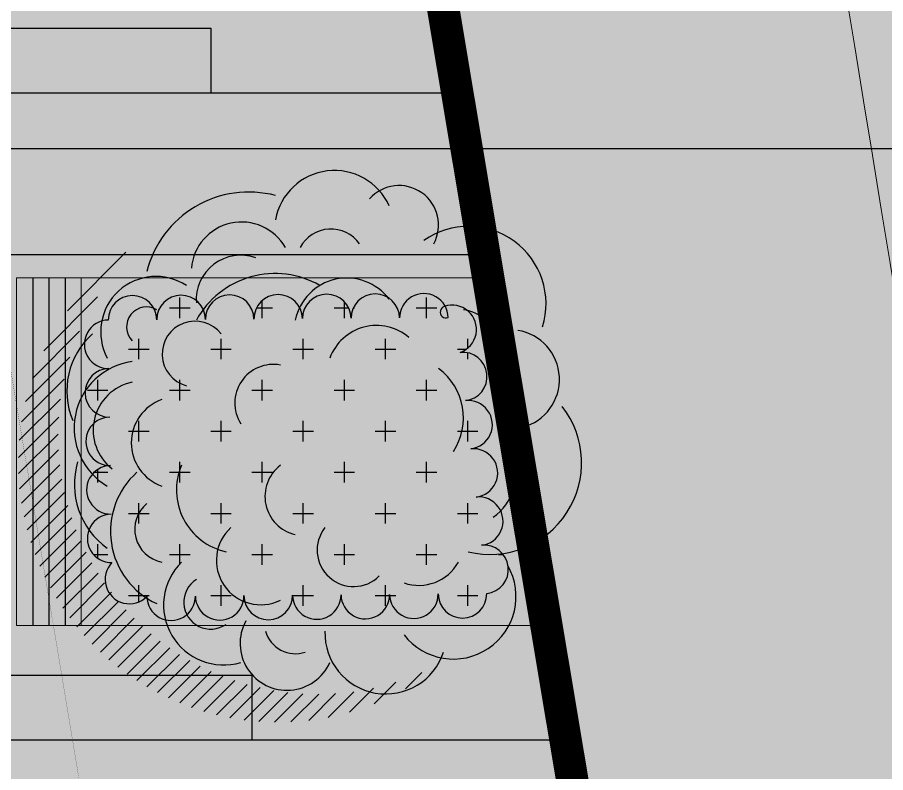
# Model space of a CAD drawing. Header units: millimetres. Extents: x -223175 to 287756, y -120611 to 352956.
# Drawn here: x 169180 to 174545, y 275573 to 280242 of the extents above; entities that cross this region are included whole.
import ezdxf

# ---------------------------------------------------------------- set-up
doc = ezdxf.new("R2010")
doc.units = ezdxf.units.MM
doc.header["$LTSCALE"] = 50
for name, pattern in [('XREF 평면도$0$CEN', [62, 60, -1, 0, -1]), ('XREF 평면도$0$DASHEDX2', [38.099999999999994, 25.4, -12.7]), ('XREF 평면도$0$PHANTOM', [25, 20, -1, 1, -1, 1, -1])]:
    doc.linetypes.add(name, pattern=pattern)
for name, color, linetype in [('I-SOLID(제외영역)', 253, 'Continuous'), ('XREF 평면도$0$0-조경ha', 251, 'Continuous'), ('XREF 평면도$0$_관목_Out', 8, 'Continuous'), ('XREF 평면도$0$_관목_Plant', 42, 'Continuous'), ('XREF 평면도$0$_교목_Plant', 7, 'Continuous'), ('XREF 평면도$0$CEN', 1, 'XREF 평면도$0$CEN'), ('XREF 평면도$0$F_HAT', 8, 'Continuous'), ('XREF 평면도$0$SITE', 1, 'XREF 평면도$0$PHANTOM'), ('XREF 평면도$0$tc-2', 252, 'Continuous'), ('XREF 평면도$0$tc-s', 7, 'Continuous'), ('XREF 평면도$0$건축한계선', 2, 'XREF 평면도$0$DASHEDX2')]:
    doc.layers.add(name, color=color, linetype=linetype)
for name, color, linetype, lineweight in [('XREF 평면도$0$0-조경pl', 6, 'Continuous', 0), ('XREF 평면도$0$0개선도로', 7, 'Continuous', 0), ('XREF 평면도$0$▶노면표시 - 차선(흰색)', 7, 'Continuous', 9)]:
    doc.layers.add(name, color=color, linetype=linetype, lineweight=lineweight)

# ---------------------------------------------------------------- blocks, each defined once
blk = doc.blocks.new('XREF 평면도$0$TL000068_1')
at = {"layer": 'XREF 평면도$0$tc-s'}
h = blk.add_hatch(dxfattribs=at)
h.set_pattern_fill('ANSI31', color=256, scale=0.007, angle=90, style=0)
h.set_pattern_definition([(135, (-78.90459501902212, 52.4047733536201), (-0.01571544821187102, -0.01571544821187101), [])])
edge = h.paths.add_edge_path()
edge.add_arc((0.04105635079858416, -0.1621069705507239), 0.50135468435855, 209.8451286557783, 40.61256823045627)
edge.add_arc((-0.01321289162953576, -0.08525759167298474), 0.50135468435855, 220.6125682304563, 29.84512865577841, ccw=False)
at = {"color": 0}
for centre, radius, start, end in [((0.04126596937337013, 0.2473609549869309), 0.1769033892969184, 346.3015873750562, 127.9370226554635), ((-0.119921998725232, 0.2856427491769011), 0.09579916617207945, 15.03719734810032, 170.8059841395351), ((-0.2659376614942914, 0.2058617637575537), 0.1496791038853234, 72.59783825241553, 215.2218537739873), ((0.2995178452979133, 0.1768239126558058), 0.1207878064951544, 307.7690162233002, 119.5953548920818), ((0.3702094878912874, 0.04606355492970238), 0.1175395205720274, 268.3456964579732, 71.80761159727265), ((-0.4181414191739634, 0.07179469075518341), 0.07620605211979657, 61.2889349772802, 228.7430707916799), ((-0.4074812128624501, -0.05294421037442021), 0.1158506326353418, 114.2325708236287, 259.6452990917887), ((0.3900372711900388, -0.1446066477093098), 0.09058995320442637, 241.4709903404257, 65.95299387615405), ((0.3504766927830758, -0.1287156419731161), 0.0595732487872761, 285.9189036755191, 18.69620733731805), ((-0.3265130930163025, -0.2322665992197415), 0.09730953049071418, 119.7847292273827, 265.1379386636422), ((-0.2792681590931636, -0.2186102800133938), 0.202518878189032, 165.208894013945, 256.053300595842), ((-0.2735908650961676, -0.2337448638737385), 0.08611834000358401, 160.5723700215461, 273.7596949956284), ((0.3158353460762271, -0.2669655522605296), 0.1159758308142013, 224.5471956588518, 16.64523818704474), ((0.3105629421347373, -0.2918538566974291), 0.05203567592959566, 212.3242603320891, 34.48841469364486), ((-0.2117765560601867, -0.3973239236166535), 0.1070135756341195, 146.8299787883204, 298.303489899774), ((-0.2211721148001118, -0.4157248224820194), 0.03876493432886919, 149.5216477170876, 313.5871163320037), ((0.1739073861767508, -0.3320365913187686), 0.1534507985868115, 221.7692870860714, 335.3393969299247), ((0.1695699289079755, -0.3737990979007861), 0.0648710008008987, 219.6109414306705, 348.6961082821482), ((-0.02579710876901231, -0.4259155042328473), 0.129796652247124, 187.9213749217364, 329.6271875254417), ((-0.02204224371465102, -0.4248403884285779), 0.09415229828098928, 191.6192407459208, 322.6233354304329), ((0.0828445891488343, -0.4032935436717651), 0.1518810208985695, 253.3841287381914, 324.4756405123019), ((-0.09756092747969092, -0.4223897658322073), 0.1473740610831422, 221.575532200849, 292.6670439766833)]:
    blk.add_arc(centre, radius, start, end, dxfattribs=at)
at = {"layer": 'XREF 평면도$0$tc-2'}
for centre, radius, start, end in [((0.07118674568616257, 0.2045552596445361), 0.08951124968877143, 32.92540397237933, 120.2819031425741), ((-0.1612830251456501, 0.1804149759390441), 0.09457714808564936, 50.32486390528934, 170.5642262483346), ((-0.04544639093958835, 0.07648190847422143), 0.1194550019404595, 57.13994507930517, 143.1153100614912), ((0.1906915452868532, 0.1099871350797059), 0.08740786074213887, 340.8702265460283, 60.91392328388412), ((-0.1278129281659233, 0.02848498818084977), 0.09627804000434943, 139.5951462314393, 249.8130744065866), ((-0.2138015818059387, -0.02899697638540033), 0.1018513969758462, 126.6684779251737, 258.2541899659593), ((0.2097966193700529, -0.01593686427995067), 0.07046559819170292, 231.9504511440453, 44.67024517837478), ((-0.3432323286929488, -0.05984017369891603), 0.06722699322465031, 124.7303738158898, 241.944581821814), ((-0.1500518336293055, -0.1673265301925255), 0.1742079687639757, 150.2853854266277, 240.9902399202377), ((0.1062042584448761, -0.1117435263241475), 0.07545823495058117, 217.194725605986, 347.0017875512827), ((-0.07417502717592583, -0.1707123058532432), 0.07470154399933687, 169.7034853108689, 302.4572715353951), ((0.2298416767730203, -0.1952813798071418), 0.08568736357333508, 222.2015704589506, 26.26703907327272), ((0.09383214120632033, -0.235795950977348), 0.1222332212403395, 247.0119664505081, 347.4341500613255), ((-0.1689227330066672, -0.3221906281051758), 0.0635414663799901, 127.7326980484686, 344.871401154823), ((0.002664359535145877, -0.3567116481009123), 0.08867912917296963, 199.6380275565874, 340.3619724434126)]:
    blk.add_arc(centre, radius, start, end, dxfattribs=at)
blk = doc.blocks.new('XREF 평면도$0$1층조경')
at = {"layer": 'XREF 평면도$0$_관목_Plant'}
h = blk.add_hatch(dxfattribs=at)
h.set_pattern_fill('CROSS', color=256, scale=40, style=0)
h.set_pattern_definition([(0, (-71433.12732968, -101284.6750451057), (254, 254), [127, -381]), (90, (-71369.62732968, -101348.1750451057), (-254, 254), [127, -381])])
edge = h.paths.add_edge_path()
edge.add_arc((100258.4914139276, 176999.7574897819), 150.0000000000059, 0.4060777633021618, 180.4060777633022)
edge.add_arc((99958.4989485691, 176997.6312893856), 150.0000000000059, 0.4060777633021618, 180.4060777633022)
edge.add_arc((99658.50648321059, 176995.5050889893), 150.0000000000059, 0.4060777633021618, 180.4060777633022)
edge.add_arc((99358.51401785207, 176993.3788885931), 150.0000000000059, 0.4060777633021618, 180.4060777633022)
edge.add_arc((99058.52155249355, 176991.2526881968), 150.0000000000059, 0.4060777633021618, 180.4060777633022)
edge.add_arc((98758.52908713503, 176989.1264878005), 150.0000000000059, 0.4060777633021618, 180.4060777633022)
edge.add_arc((98458.53662177651, 176987.0002874042), 150.0000000000059, 0.4060777633021618, 180.4060777633022)
edge.add_arc((98310.8604961388, 176835.9551312683), 150.0000000000004, 90.88625095015041, 270.8862509501504)
edge.add_arc((98315.50071022191, 176535.9910193928), 150.0000000000004, 90.88625095015041, 270.8862509501504)
edge.add_arc((98320.14092430501, 176236.0269075173), 150.0000000000004, 90.88625095015041, 270.8862509501504)
edge.add_arc((98324.78113838812, 175936.0627956418), 150.0000000000004, 90.88625095015041, 270.8862509501504)
edge.add_arc((98329.42135247122, 175636.0986837663), 150.0000000000004, 90.88625095015041, 270.8862509501504)
edge.add_arc((98439.46347036092, 175381.7328724888), 150.0000000000039, 135.9016829890796, 315.9016829890796)
edge.add_arc((98697.18014603065, 175278.6142357441), 149.9999999999977, 180.4832454365871, 0.4832454365871101)
edge.add_arc((98997.16947567381, 175281.1444729345), 149.9999999999977, 180.4832454365871, 0.4832454365871101)
edge.add_arc((99297.15880531698, 175283.6747101248), 149.9999999999977, 180.4832454365871, 0.4832454365871101)
edge.add_arc((99597.14813496015, 175286.2049473151), 149.9999999999977, 180.4832454365871, 0.4832454365871101)
edge.add_arc((99897.13746460332, 175288.7351845054), 149.9999999999977, 180.4832454365871, 0.4832454365871101)
edge.add_arc((100197.1267942465, 175291.2654216957), 149.9999999999977, 180.4832454365871, 0.4832454365871101)
edge.add_arc((100497.1161238897, 175293.795658886), 149.9999999999977, 180.4832454365871, 0.4832454365871101)
edge.add_arc((100630.6409033616, 175444.1538453166), 150.0000000000098, 276.3037425186834, 96.30374251868334)
edge.add_arc((100597.7011326623, 175742.3399809874), 150.0000000000098, 276.3037425186834, 96.30374251868334)
edge.add_arc((100564.7613619631, 176040.5261166582), 150.0000000000098, 276.3037425186834, 96.30374251868334)
edge.add_arc((100531.8215912638, 176338.712252329), 150.0000000000098, 276.3037425186834, 96.30374251868334)
edge.add_arc((100498.8818205645, 176636.8983879998), 150.0000000000098, 276.3037425186834, 96.30374251868334)
edge.add_arc((100433.6046404383, 176927.828855616), 149.9999999999938, 288.9887178331199, 108.98871783312)
edge.add_arc((100396.6424961343, 177035.2434226885), 36.40383223495613, 108.9887178331236, 288.9887178331235)
at = {"layer": 'XREF 평면도$0$0-조경ha'}
for p, q in [((97841.78644646946, 177247.0173576669), (97841.78644646946, 175097.0173576669)), ((97941.78644646946, 177247.0173576669), (97941.78644646946, 175097.0173576669)), ((98041.78644646946, 177247.0173576669), (98041.78644646946, 175097.0173576669))]:
    blk.add_line(p, q, dxfattribs=at)
for points in [[(95951.78644921543, 178390.9513404896), (95951.78644921543, 178790.9513404896), (98942.76411051571, 178790.9513404896), (98942.76411051574, 178390.9513404896)], [(94741.37440850708, 178390.9513404896), (100434.0496393291, 178390.9513404896)], [(94741.37440850708, 177390.9513404896), (100597.0719324076, 177390.9513404896)], [(95951.37440850708, 174390.9513404896), (95951.37440850708, 174790.9513404896), (99196.44358434819, 174790.9513404896), (99196.44358434819, 174390.9513404896)], [(94741.37440850708, 174390.9513404896), (101096.1266798537, 174390.9513404896)]]:
    blk.add_lwpolyline(points, dxfattribs=at)
at = {"layer": 'XREF 평면도$0$0-조경pl'}
blk.add_line((98141.78644646946, 177247.0173576669), (98141.78644646946, 175097.0173576669), dxfattribs=at)
blk.add_lwpolyline([(100977.3222015071, 175097.0173576669), (97741.78644646946, 175097.0173576669), (97741.78644646946, 177247.0173576669), (100620.6733185436, 177247.0173576669, 0.0008711697566215922)], format="xyb", close=True, dxfattribs=at)
at = {"layer": 'XREF 평면도$0$_관목_Out'}
blk.add_lwpolyline([(100408.4876466069, 177000.82058998, 0.9999999999999999), (100108.4951812484, 176998.6943895837, 0.9999999999999999), (99808.50271588984, 176996.5681891875, 0.9999999999999999), (99508.51025053133, 176994.4419887912, 0.9999999999999999), (99208.51778517281, 176992.3157883949, 0.9999999999999999), (98908.52531981429, 176990.1895879986, 0.9999999999999999), (98608.53285445577, 176988.0633876024, 0.9999999999999999), (98308.54038909725, 176985.9371872061, 0.9999999999999999), (98308.54038909725, 176985.9371872061, 0.9999999999999999), (98313.18060318036, 176685.9730753306, 0.9999999999999999), (98317.82081726346, 176386.0089634551, 0.9999999999999999), (98322.46103134657, 176086.0448515796, 0.9999999999999999), (98327.10124542967, 175786.080739704, 0.9999999999999999), (98331.74145951278, 175486.1166278285, 0.9999999999999999), (98331.74145951278, 175486.1166278285, 0.9999999999999999), (98547.18548120906, 175277.349117149, 0.9999999999999999), (98547.18548120906, 175277.349117149, 0.9999999999999999), (98847.17481085223, 175279.8793543393, 0.9999999999999999), (99147.1641404954, 175282.4095915296, 0.9999999999999999), (99447.15347013857, 175284.9398287199, 0.9999999999999999), (99747.14279978174, 175287.4700659102, 0.9999999999999999), (100047.1321294249, 175290.0003031005, 0.9999999999999999), (100347.1214590681, 175292.5305402908, 0.9999999999999999), (100647.1107887112, 175295.0607774812, 0.9999999999999999), (100647.1107887112, 175295.0607774812, 0.9999999999999999), (100614.171018012, 175593.246913152, 0.9999999999999999), (100581.2312473127, 175891.4330488228, 0.9999999999999999), (100548.2914766134, 176189.6191844936, 0.9999999999999999), (100515.3517059141, 176487.8053201644, 0.9999999999999999), (100482.4119352149, 176785.9914558352, 0.9999999999999999), (100482.4119352149, 176785.9914558352, 0.9999999999999999), (100384.7973456617, 177069.6662553969, 0.9999999999999999)], format="xyb", close=True, dxfattribs=at)
at = {"layer": 'XREF 평면도$0$_교목_Plant', "xscale": 3200, "yscale": 3200, "zscale": 3200, "rotation": 270}
blk.add_blockref('XREF 평면도$0$TL000068_1', (99875.82623746448, 176235.4014356837), dxfattribs=at)

msp = doc.modelspace()

# ---------------------------------------------------------------- hatches: boundary and pattern name
at = {"layer": 'I-SOLID(제외영역)', "ltscale": 0.5}
h = msp.add_hatch(color=253, dxfattribs=at)
h.dxf.hatch_style = 1
h.paths.add_polyline_path([(107817.9931809666, 312724.6808798617), (107817.9931809666, 244617.060248098), (184614.5896010123, 244617.060248098), (184614.5896010123, 312724.6808798617)])
h.paths.add_polyline_path([(143274.9137761497, 271631.6924027729), (140474.9137761494, 271631.6924027729), (140474.9137761494, 278831.6924027727), (143274.9137761494, 278831.6924027726), (143274.9137761494, 284356.692402773), (147974.9137761494, 284356.692402773), (147974.9137761494, 283111.6924027727), (148824.9137761494, 283111.6924027727), (148824.9137761494, 278581.6924027727), (146104.9137761494, 278581.6924027726), (146104.9137761494, 278331.6924027728), (154149.9137761494, 278331.6924027727), (154149.9137761494, 276381.6924027727), (166174.9137761494, 276381.6924027727), (166174.9137761494, 273881.6924027727), (154149.9137761494, 273881.6924027727), (154149.9137761494, 272131.6924027727), (145764.9137761494, 272131.6924027727), (145764.9137761494, 271881.6924027731), (148624.9137761494, 271881.6924027731), (148574.9137761494, 271756.6924027731), (148574.9137761494, 267351.6924027729), (147974.9137761494, 267351.6924027729), (147974.9137761494, 266231.6924027729), (145564.9137761494, 266231.6924027727), (145564.9137761495, 265981.6924027728), (143274.9137761498, 265981.6924027728), (143274.9137761498, 266231.6924027728)], flags=16)
h.paths.add_polyline_path([(132374.9137761494, 271631.6924027727), (137044.9137761497, 271631.6924027728), (137044.9137761497, 270991.6924027727), (137274.9137761497, 270991.6924027727), (137274.9137761497, 269231.6924027726), (138074.9137761495, 269231.6924027727), (138074.9137761495, 265981.6924027727), (133724.9137761494, 265981.6924027727), (133724.9137761493, 269031.6924027718), (132374.9137761494, 269031.6924027723)], flags=16)
at = {"layer": 'XREF 평면도$0$F_HAT', "ltscale": 10}
h = msp.add_hatch(dxfattribs=at)
h.set_pattern_fill('EARTH', color=256, scale=200, style=0)
h.set_pattern_definition([(0, (-162118.8283971961, 210702.1300616698), (1270, 1270), [1270, -1270]), (0, (-162118.8283971961, 211178.3800616698), (1270, 1270), [1270, -1270]), (0, (-162118.8283971961, 211654.6300616698), (1270, 1270), [1270, -1270]), (90, (-161960.0783971961, 211813.3800616698), (-1270, 1270), [1270, -1270]), (90, (-161483.8283971961, 211813.3800616698), (-1270, 1270), [1270, -1270]), (90, (-161007.5783971961, 211813.3800616698), (-1270, 1270), [1270, -1270])])
edge = h.paths.add_edge_path()
edge.add_arc((122303.7167860108, 296707.3662767248), 6000, 90, 180, ccw=False)
edge.add_line((122303.7167860108, 302707.3662767248), (165827.6734481711, 302707.3662768995))
edge.add_arc((165827.6734482484, 296707.3662770229), 5999.999999883597, 7.600091366015192, 90.00000000083378, ccw=False)
edge.add_line((171774.9654242533, 297500.9141023295), (172788.1156849206, 290234.607254821))
edge.add_line((172788.1156849103, 290234.6072548168), (178227.6237120164, 258587.7343437966))
edge.add_line((178227.6237120169, 258587.7343437957), (179127.1937750644, 254142.400117728))
edge.add_arc((169203.4194788771, 252731.0009857999), 10023.63924885768, 270.05453157717363, 8.094549773111623, ccw=False)
edge.add_line((169212.9595319169, 242707.366276844), (169212.9595319169, 242607.3662768841))
edge.add_line((169212.9595319169, 242607.3662768841), (122303.7167860206, 242607.3662768841))
edge.add_line((122303.7167860108, 247707.366276844), (122303.7167860108, 242707.3662769022))
edge.add_arc((122303.7167860704, 248707.3662769632), 6000.000000058206, 180.0000000005558, 269.9999999994442, ccw=False)
edge.add_line((116303.7167860108, 248707.3662769036), (116309.7335631988, 266200.3280757564))
edge.add_arc((122288.1992605465, 266344.9107585686), 5980.213729170319, 125.63845409563899, 181.3853659966144, ccw=False)
edge.add_line((118803.716785981, 271205.089575349), (118803.716785981, 254450.0069640634))
edge.add_line((118803.716785981, 254450.0069640564), (123023.584090385, 250204.7065257431))
edge.add_line((123023.5840903955, 250204.7065257417), (171064.5974098482, 250204.7065257417))
edge.add_line((171064.5974098282, 250204.7065257417), (176114.589601026, 256405.3162356928))
edge.add_line((176114.5896010237, 256405.31623569), (169292.7738920514, 297201.4016150093))
edge.add_line((169292.7738920586, 297201.4016150223), (165913.8507569766, 300207.3662769125))
edge.add_line((165913.8507569866, 300207.3662769037), (123023.5840903904, 300226.163225969))
edge.add_line((123023.5840903955, 300226.1632259773), (118808.5174051997, 295969.5262090258))
edge.add_line((118808.5174051957, 295969.5262090253), (118803.7167860166, 279258.2952303645))
edge.add_arc((122339.6838759916, 284163.5339257406), 6046.852893878503, 183.4384946760069, 234.2138533772293, ccw=False)
edge.add_line((116303.7167860108, 283800.8616096514), (116303.7167860108, 296707.3662767244))

# ---------------------------------------------------------------- linework, layer by layer
at = {"layer": 'XREF 평면도$0$0개선도로'}
msp.add_lwpolyline([(179743.6304876643, 254867.7989239531, -0.01742723746272038), (172518.3769212501, 297600.1075805115)], format="xyb", dxfattribs=at)
msp.add_arc((788955.1902590233, 379851.3396904158), 622650.0000173707, 187.6000913680903, 191.5937157227375, dxfattribs=at)
at = {"layer": 'XREF 평면도$0$CEN', "color": 1, "ltscale": 300}
msp.add_line((113279.1227409993, 279431.6924027727), (181614.5896010123, 279431.6924027727), dxfattribs=at)
at = {"layer": 'XREF 평면도$0$SITE', "color": 1, "ltscale": 300, "const_width": 200}
msp.add_lwpolyline([(123023.5840903692, 300226.1632259493), (118779.1227409993, 295981.701877534), (118779.1227409993, 254449.167874157), (123023.5840903692, 250204.7065257417), (171064.597409828, 250204.7065257417), (176114.5896010124, 256405.3162356853, -0.01656545676904839), (169283.2711018458, 297268.2215783797), (165920.9421103806, 300226.1632259493)], format="xyb", close=True, dxfattribs=at)
at = {"layer": 'XREF 평면도$0$▶노면표시 - 차선(흰색)', "linetype": 'XREF 평면도$0$DASHEDX2', "ltscale": 30, "flags": 128}
msp.add_lwpolyline([(179195.2901267137, 273880.2586315066, -0.01965097817317788), (172787.9708293593, 321837.2827257439, -0.01712771498167648)], format="xyb", dxfattribs=at)
at = {"layer": 'XREF 평면도$0$건축한계선', "color": 2, "linetype": 'XREF 평면도$0$DASHEDX2', "ltscale": 30, "const_width": 1, "flags": 128}
msp.add_lwpolyline([(124266.224777291, 297226.1632259493), (121779.1227409994, 294739.0611902171), (121779.1227409994, 255691.8085614739), (124266.224777291, 253204.7065257417), (169638.8274268277, 253204.7065257417), (172895.2628866276, 257203.1058434848, -0.01555367265062359), (166459.1968729326, 295756.9812597793), (164789.1594931721, 297226.1632259493)], format="xyb", close=True, dxfattribs=at)

# ---------------------------------------------------------------- block references
msp.add_blockref('XREF 평면도$0$1층조경', (71433.12732968014, 101384.6750451057))

doc.saveas('drawing.dxf')
